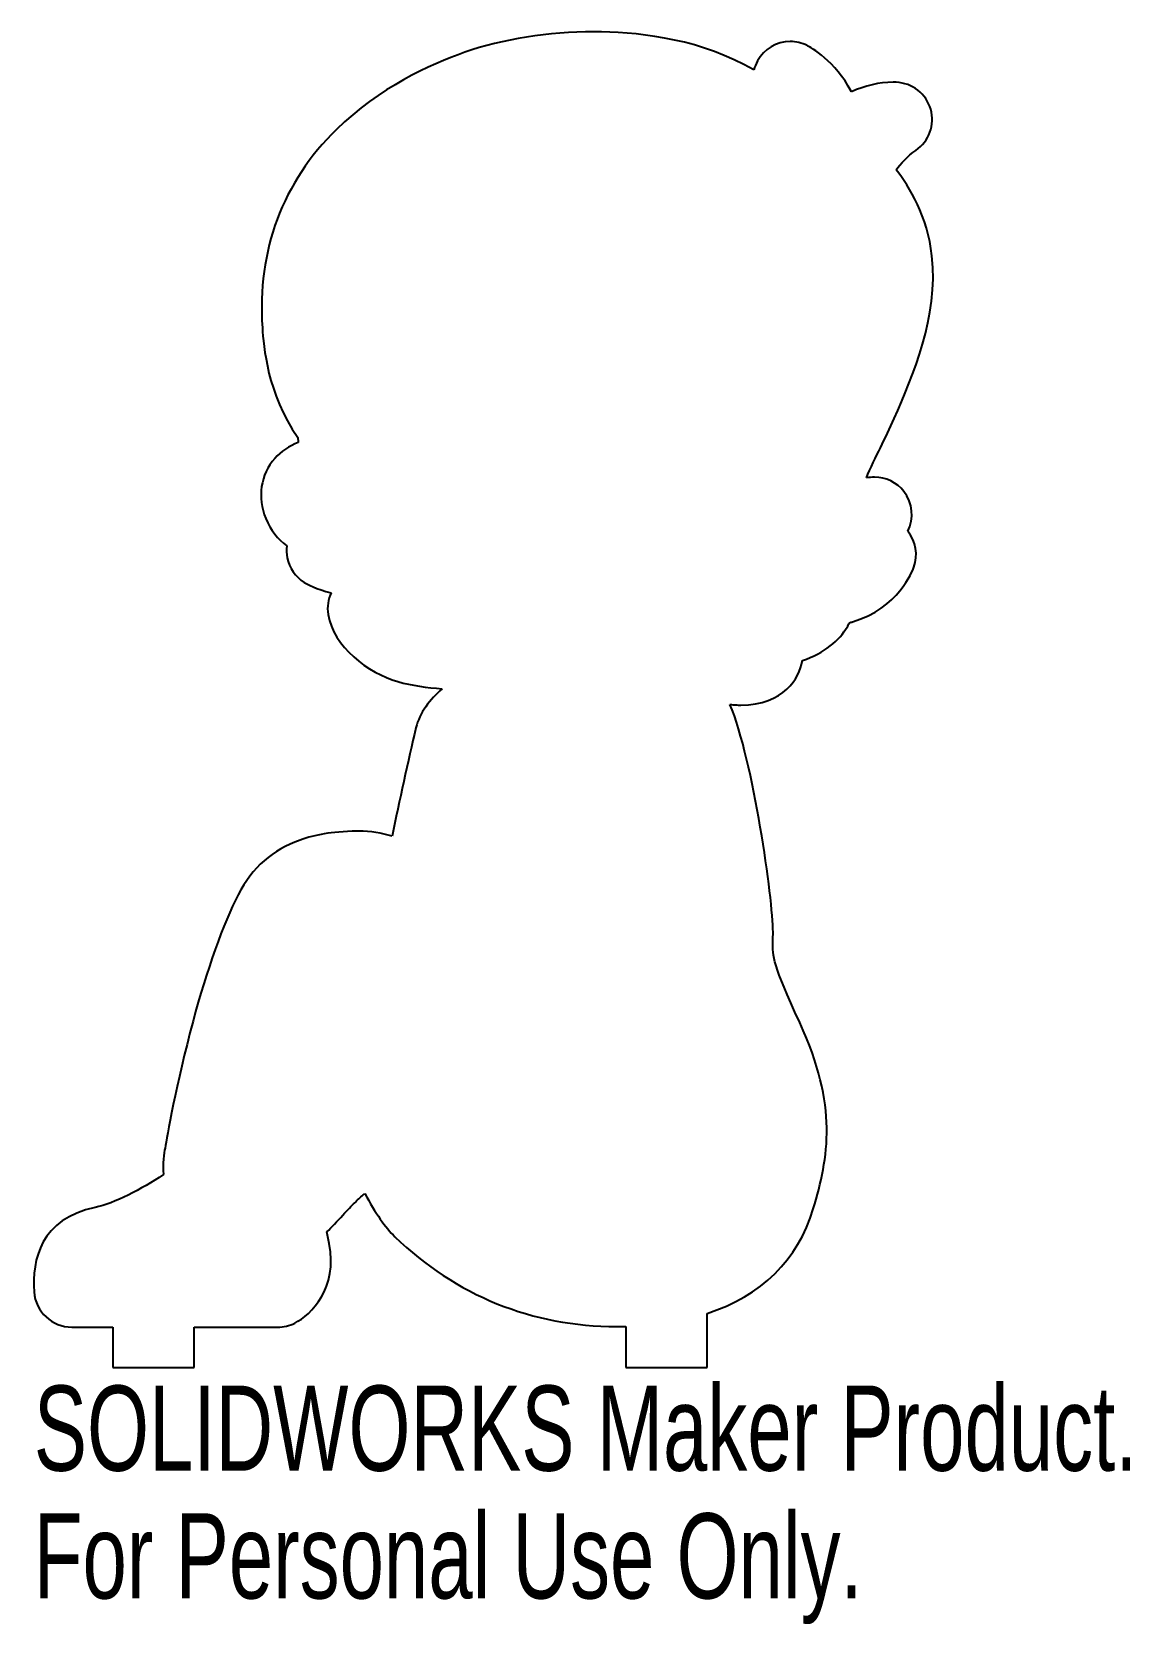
# Model space of a CAD drawing. Header units: millimetres. Extents: x 237.8 to 300.1, y -426.2 to -335.8.
import ezdxf

# ---------------------------------------------------------------- set-up
doc = ezdxf.new("R2010")
doc.units = ezdxf.units.MM
doc.styles.add('SLDTEXTSTYLE0', font='TXT', dxfattribs={"width": 0.7})

msp = doc.modelspace()

# ---------------------------------------------------------------- linework, layer by layer
at = {"color": 7, "linetype": 'Continuous', "lineweight": 25}
for p, q in [((278.795, -337.96), (278.22, -337.657)), ((256.381, -381.177), (256.293, -381.178)), ((254.699, -404.584), (254.57, -403.92)), ((240.101, -409.327), (242.432, -409.328)), ((242.432, -409.328), (242.432, -411.628)), ((247.032, -411.628), (247.032, -409.329)), ((247.032, -409.329), (251.773, -409.33)), ((271.532, -409.289), (271.532, -411.628)), ((276.132, -411.628), (276.132, -408.557)), ((242.432, -411.628), (247.032, -411.628)), ((271.532, -411.628), (276.132, -411.628))]:
    msp.add_line(p, q, dxfattribs=at)
for points in [[(269.717, -335.802), (267.134, -335.802), (264.532, -336.214), (262.39, -336.963)], [(278.22, -337.657), (275.306, -336.124), (271.987, -335.802), (269.717, -335.802)], [(262.39, -336.963), (260.402, -337.658), (257.525, -338.982), (255.112, -341.34)], [(280.851, -336.351), (280.076, -336.351), (279.364, -336.774), (278.993, -337.453)], [(281.808, -336.58), (281.511, -336.43), (281.181, -336.351), (280.851, -336.351)], [(284.327, -339.205), (283.4, -337.439), (282.018, -336.687), (281.808, -336.58)], [(278.993, -337.453), (278.904, -337.617), (278.838, -337.787), (278.795, -337.96)], [(286.69, -338.664), (285.896, -338.664), (285.096, -338.85), (284.327, -339.205)], [(286.862, -338.667), (286.801, -338.665), (286.745, -338.664), (286.69, -338.664)], [(288.823, -340.2), (288.57, -339.315), (287.782, -338.699), (286.862, -338.667)], [(287.978, -342.533), (288.739, -342.01), (289.074, -341.078), (288.823, -340.2)], [(255.112, -341.34), (252.058, -344.324), (250.604, -348.219), (250.908, -352.603)], [(286.86, -343.637), (287.091, -343.298), (287.519, -342.85), (287.978, -342.533)], [(288.893, -348.522), (288.649, -346.273), (287.623, -344.6), (286.86, -343.637)], [(286.749, -357.754), (287.812, -355.32), (289.268, -351.985), (288.893, -348.522)], [(250.908, -352.603), (250.981, -353.647), (251.168, -356.327), (252.916, -358.837)], [(285.967, -359.413), (286.235, -358.866), (286.504, -358.315), (286.749, -357.754)], [(252.916, -358.837), (252.928, -358.938), (252.938, -359.03), (252.947, -359.112)], [(252.947, -359.112), (252.436, -359.303), (251.973, -359.612), (251.616, -360.014)], [(285.177, -361.127), (285.393, -360.589), (285.732, -359.895), (285.967, -359.413)], [(251.616, -360.014), (250.797, -360.935), (250.606, -362.214), (251.104, -363.436)], [(285.631, -361.078), (285.478, -361.078), (285.326, -361.095), (285.177, -361.127)], [(287.305, -361.896), (286.907, -361.384), (286.282, -361.078), (285.631, -361.078)], [(287.521, -364.153), (287.887, -363.432), (287.807, -362.544), (287.305, -361.896)], [(251.104, -363.436), (251.37, -364.089), (251.783, -364.614), (252.298, -364.981)], [(287.871, -366.187), (288.116, -365.497), (287.982, -364.724), (287.521, -364.153)], [(252.298, -364.981), (252.269, -365.206), (252.275, -365.436), (252.319, -365.661)], [(252.319, -365.661), (252.431, -366.236), (252.781, -366.743), (253.278, -367.052)], [(284.393, -369.292), (286.984, -368.512), (287.788, -366.423), (287.871, -366.187)], [(253.278, -367.052), (253.451, -367.16), (253.964, -367.445), (254.813, -367.641)], [(254.813, -367.641), (254.638, -368.016), (254.57, -368.443), (254.637, -368.87)], [(254.637, -368.87), (254.926, -370.696), (256.895, -372.199), (258.601, -372.687)], [(281.542, -371.479), (282.791, -371.103), (283.658, -370.308), (284.079, -369.599)], [(284.079, -369.599), (284.127, -369.517), (284.17, -369.433), (284.207, -369.346)], [(284.207, -369.346), (284.269, -369.329), (284.331, -369.311), (284.393, -369.292)], [(281.534, -371.536), (281.537, -371.517), (281.539, -371.498), (281.542, -371.479)], [(278.044, -374.017), (280.493, -374.017), (281.39, -372.458), (281.534, -371.536)], [(258.601, -372.687), (259.372, -372.908), (260.261, -373.029), (261.108, -373.094)], [(261.108, -373.094), (260.419, -373.706), (259.827, -374.452), (259.623, -375.304)], [(279.876, -386.906), (279.876, -385.092), (278.767, -377.145), (277.435, -373.986)], [(277.435, -373.986), (277.546, -373.997), (277.646, -374.004), (277.735, -374.009)], [(277.735, -374.009), (277.843, -374.014), (277.946, -374.017), (278.044, -374.017)], [(259.623, -375.304), (259.173, -377.179), (258.668, -379.492), (258.274, -381.461)], [(256.293, -381.178), (254.729, -381.203), (253.946, -381.375), (253.044, -381.685)], [(258.274, -381.461), (257.673, -381.274), (257.037, -381.177), (256.381, -381.177)], [(253.044, -381.685), (251.484, -382.221), (250.337, -383.234), (249.537, -384.783)], [(249.537, -384.783), (248.7, -386.402), (247.742, -389.082), (246.975, -391.952)], [(281.393, -392.043), (279.851, -388.682), (279.856, -388.334), (279.871, -387.403)], [(279.871, -387.403), (279.874, -387.251), (279.876, -387.086), (279.876, -386.906)], [(246.975, -391.952), (246.008, -395.567), (245.484, -398.587), (245.389, -399.161)], [(282.158, -402.616), (283.036, -399.658), (283.584, -396.821), (281.393, -392.043)], [(245.389, -399.161), (245.325, -399.478), (245.244, -400.04), (245.297, -400.671)], [(245.297, -400.671), (244.018, -401.505), (242.529, -402.303), (241.414, -402.537)], [(256.148, -402.267), (256.285, -402.136), (256.452, -401.983), (256.633, -401.816)], [(256.633, -401.816), (256.661, -401.79), (256.689, -401.765), (256.716, -401.74)], [(256.716, -401.74), (257.318, -402.857), (257.89, -403.68), (258.423, -404.196)], [(241.414, -402.537), (238.329, -403.185), (237.832, -405.5), (237.958, -407.327)], [(254.57, -403.92), (254.841, -403.651), (255.137, -403.338), (255.479, -402.969)], [(255.479, -402.969), (255.731, -402.696), (255.986, -402.421), (256.148, -402.267)], [(276.132, -408.557), (279.212, -407.547), (281.296, -405.522), (282.158, -402.616)], [(252.744, -409.099), (253.7, -408.617), (255.191, -407.121), (254.699, -404.584)], [(258.423, -404.196), (261.875, -407.532), (266.224, -409.296), (271.002, -409.296)], [(237.958, -407.327), (238.036, -408.449), (238.977, -409.327), (240.101, -409.327)], [(251.773, -409.33), (252.109, -409.33), (252.445, -409.25), (252.744, -409.099)], [(271.002, -409.296), (271.18, -409.296), (271.357, -409.294), (271.532, -409.289)]]:
    msp.add_open_spline(points, degree=3, dxfattribs=at)

# ---------------------------------------------------------------- texts
at = {"color": 7, "linetype": 'Continuous', "char_height": 4.83362, "attachment_point": 1, "style": 'SLDTEXTSTYLE0'}
for s, insert in [('SOLIDWORKS Maker Product.', (237.942, -412.647)), ('For Personal Use Only.', (237.942, -419.898))]:
    msp.add_mtext(s, dxfattribs=dict(at, insert=insert))

doc.saveas('drawing.dxf')
